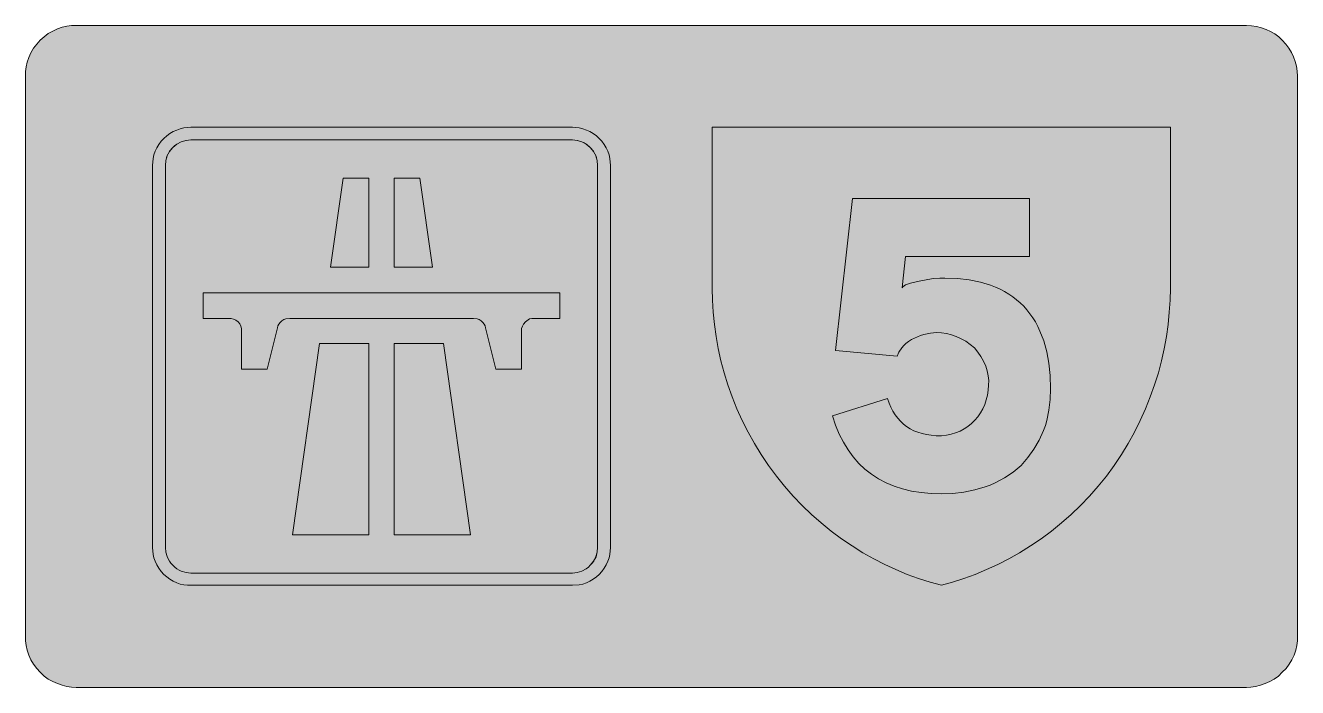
# Model space of a CAD drawing. Header units: metres. Extents: x 52 to 518, y 15 to 257.
import ezdxf

# ---------------------------------------------------------------- set-up
doc = ezdxf.new("R2010")
doc.units = ezdxf.units.M
for name, color, linetype, true_color in [('FILL_BLACK_000000', 7, 'Continuous', 0x000000), ('FILL_LIME_00FF00', 7, 'Continuous', 0x00ff00), ('FILL_RED_FF0000', 7, 'Continuous', 0xff0000), ('FILL_WHITE_FFFFFF', 7, 'Continuous', 0xffffff), ('FILL_YELLOW_FFFF00', 7, 'Continuous', 0xffff00)]:
    doc.layers.add(name, color=color, linetype=linetype, true_color=true_color)

msp = doc.modelspace()

# ---------------------------------------------------------------- hatches: boundary and pattern name
at = {"layer": 'FILL_BLACK_000000', "true_color": 0x000000}
h = msp.add_hatch(color=7, dxfattribs=at)
h.dxf.hatch_style = 1
h.paths.add_polyline_path([(419.58, 172.62), (374.22, 172.62), (373.32, 164.7), (372.96, 161.1), (373.25, 161.51), (374.22, 162.18), (375.98, 162.81), (378.54, 163.44), (384.3, 164.52), (386.73, 164.68), (388.62, 164.7), (393.24, 164.54), (397.57, 164.05), (401.62, 163.23), (405.37, 162.09), (407.14, 161.4), (408.84, 160.64), (410.47, 159.79), (412.02, 158.86), (413.5, 157.86), (414.9, 156.77), (416.23, 155.61), (417.49, 154.37), (418.67, 153.06), (419.78, 151.66), (420.81, 150.19), (421.77, 148.64), (422.65, 147.02), (423.46, 145.32), (424.84, 141.69), (425.92, 137.76), (426.7, 133.54), (427.16, 129.02), (427.32, 124.2), (427.18, 120.19), (426.74, 116.28), (425.95, 112.51), (425.43, 110.68), (424.8, 108.9), (423.18, 105.36), (421.27, 102.04), (419.05, 98.95), (417.83, 97.5), (416.52, 96.12), (413.58, 93.69), (410.42, 91.55), (407.03, 89.72), (405.24, 88.92), (403.38, 88.2), (399.54, 87.12), (395.57, 86.33), (391.51, 85.85), (387.36, 85.68), (383.53, 85.79), (379.88, 86.13), (376.41, 86.69), (373.12, 87.47), (370, 88.47), (367.06, 89.7), (364.3, 91.16), (361.71, 92.84), (359.3, 94.74), (357.07, 96.86), (355.01, 99.21), (353.14, 101.78), (351.44, 104.57), (349.91, 107.59), (348.57, 110.83), (347.4, 114.3), (367.56, 120.6), (368.14, 118.96), (368.81, 117.43), (369.56, 115.99), (370.4, 114.66), (371.31, 113.43), (372.32, 112.3), (373.41, 111.27), (374.58, 110.34), (375.9, 109.52), (377.29, 108.82), (378.75, 108.23), (380.3, 107.75), (381.92, 107.39), (383.64, 107.13), (385.45, 106.97), (387.36, 106.92), (389.16, 107.13), (390.89, 107.49), (392.56, 108), (394.16, 108.65), (395.66, 109.45), (397.08, 110.39), (398.39, 111.47), (399.6, 112.68), (400.69, 113.95), (401.65, 115.34), (402.49, 116.82), (403.2, 118.4), (403.77, 120.06), (404.21, 121.79), (404.5, 123.6), (404.64, 125.46), (404.67, 127.22), (404.51, 128.97), (404.13, 130.73), (403.56, 132.48), (402.79, 134.31), (401.83, 136.01), (400.7, 137.62), (399.42, 139.14), (397.9, 140.42), (396.29, 141.55), (394.59, 142.51), (392.76, 143.28), (390.98, 143.96), (389.16, 144.41), (387.34, 144.65), (385.56, 144.72), (383.29, 144.56), (382.09, 144.34), (380.88, 144), (379.7, 143.67), (378.56, 143.24), (376.38, 142.2), (375.3, 141.5), (374.35, 140.76), (373.53, 139.99), (372.83, 139.21), (371.77, 137.62), (371.16, 136.08), (348.48, 138.24), (354.78, 193.86), (419.58, 193.86), (419.58, 172.62)])
at = {"layer": 'FILL_LIME_00FF00', "true_color": 0x00ff00}
h = msp.add_hatch(color=7, dxfattribs=at)
h.dxf.hatch_style = 1
h.paths.add_polyline_path([(501.01, 257.13), (502.84, 256.86), (504.61, 256.41), (506.32, 255.8), (507.95, 255.03), (509.49, 254.11), (510.94, 253.03), (512.28, 251.82), (513.55, 250.42), (514.67, 248.93), (515.63, 247.36), (516.42, 245.72), (517.04, 244.02), (517.49, 242.28), (517.77, 240.49), (517.86, 238.68), (517.86, 33.48), (517.79, 31.83), (517.57, 30.13), (517.18, 28.39), (516.6, 26.64), (515.75, 24.92), (514.78, 23.29), (513.64, 21.75), (512.28, 20.34), (510.87, 18.98), (509.33, 17.87), (507.7, 16.95), (505.98, 16.2), (504.23, 15.6), (502.49, 15.14), (500.79, 14.86), (499.14, 14.76), (70.2, 14.76), (68.55, 14.86), (66.85, 15.14), (65.11, 15.6), (63.36, 16.2), (61.64, 16.95), (60.01, 17.87), (58.47, 18.98), (57.06, 20.34), (55.78, 21.75), (54.65, 23.29), (53.69, 24.92), (52.92, 26.64), (52.34, 28.39), (51.95, 30.13), (51.73, 31.83), (51.66, 33.48), (51.66, 238.68), (51.73, 240.33), (51.95, 242.03), (52.34, 243.77), (52.92, 245.52), (53.69, 247.24), (54.65, 248.87), (55.78, 250.41), (57.06, 251.82), (58.47, 253.1), (60.01, 254.23), (61.64, 255.19), (63.36, 255.96), (65.11, 256.54), (66.85, 256.93), (68.55, 257.15), (70.2, 257.22), (499.14, 257.22), (501.01, 257.13)])
at = {"layer": 'FILL_RED_FF0000', "true_color": 0xff0000}
h = msp.add_hatch(color=7, dxfattribs=at)
h.dxf.hatch_style = 1
h.paths.add_polyline_path([(254.63, 219.69), (255.9, 219.35), (257.22, 218.88), (258.53, 218.38), (259.76, 217.69), (260.89, 216.83), (261.9, 215.82), (262.91, 214.81), (263.79, 213.68), (264.53, 212.45), (265.14, 211.14), (265.58, 209.79), (265.86, 208.46), (266.04, 205.92), (266.04, 66.06), (265.86, 63.54), (265.58, 62.26), (265.14, 61.02), (264.53, 59.7), (263.79, 58.46), (262.91, 57.27), (261.9, 56.16), (260.89, 55.25), (259.76, 54.43), (258.53, 53.7), (257.22, 53.1), (255.9, 52.66), (254.63, 52.38), (252.18, 52.2), (112.32, 52.2), (111, 52.24), (109.71, 52.38), (108.42, 52.66), (107.1, 53.1), (105.79, 53.7), (104.56, 54.43), (103.43, 55.25), (102.42, 56.16), (101.41, 57.27), (100.53, 58.46), (99.79, 59.7), (99.18, 61.02), (98.74, 62.26), (98.46, 63.54), (98.28, 66.06), (98.28, 205.92), (98.46, 208.46), (98.74, 209.79), (99.18, 211.14), (99.79, 212.38), (100.53, 213.62), (101.41, 214.79), (102.42, 215.82), (103.43, 216.83), (104.56, 217.69), (105.79, 218.38), (107.1, 218.88), (108.42, 219.35), (109.71, 219.69), (111, 219.89), (112.32, 219.96), (252.18, 219.96), (253.4, 219.89), (254.63, 219.69)])
h.paths.add_polyline_path([(110.55, 215.11), (108.79, 214.61), (107.13, 213.76), (106.37, 213.21), (105.66, 212.58), (104.45, 211.1), (103.5, 209.34), (103.1, 207.63), (102.96, 205.92), (102.96, 66.06), (103.1, 64.39), (103.57, 62.69), (103.94, 61.85), (104.4, 61.05), (104.98, 60.29), (105.66, 59.58), (106.37, 58.89), (107.13, 58.29), (107.94, 57.8), (108.79, 57.4), (110.55, 56.87), (112.32, 56.7), (252.18, 56.7), (253.85, 56.87), (255.56, 57.4), (257.19, 58.29), (257.95, 58.89), (258.66, 59.58), (259.88, 61.04), (260.82, 62.64), (261.23, 64.42), (261.36, 66.06), (261.36, 205.92), (261.19, 207.77), (260.69, 209.52), (259.84, 211.13), (258.66, 212.58), (257.22, 213.76), (255.62, 214.61), (253.93, 215.11), (252.18, 215.28), (112.32, 215.28), (110.55, 215.11)], flags=16)
h = msp.add_hatch(color=7, dxfattribs=at)
h.dxf.hatch_style = 1
h.paths.add_polyline_path([(163.44, 168.66), (168.12, 201.24), (177.48, 201.24), (177.48, 168.66), (163.44, 168.66)])
h = msp.add_hatch(color=7, dxfattribs=at)
h.dxf.hatch_style = 1
h.paths.add_polyline_path([(186.84, 201.24), (196.2, 201.24), (200.88, 168.66), (186.84, 168.66), (186.84, 201.24)])
h = msp.add_hatch(color=7, dxfattribs=at)
h.dxf.hatch_style = 1
h.paths.add_polyline_path([(247.5, 149.94), (238.14, 149.94), (237.24, 149.92), (236.34, 149.76), (234.9, 148.68), (234.23, 147.87), (233.82, 147.06), (233.51, 146.25), (233.46, 145.44), (233.46, 131.4), (224.1, 131.4), (220.32, 146.52), (220.12, 147.19), (219.78, 147.85), (219.31, 148.47), (218.7, 149.04), (218, 149.48), (217.26, 149.76), (215.82, 149.94), (148.5, 149.94), (147.06, 149.76), (146.32, 149.48), (145.62, 149.04), (145.01, 148.47), (144.54, 147.85), (144.2, 147.19), (144, 146.52), (140.22, 131.4), (130.86, 131.4), (130.86, 145.44), (130.79, 146.28), (130.57, 147.13), (130.18, 147.95), (129.6, 148.68), (128.76, 149.26), (127.89, 149.65), (127.02, 149.87), (126.18, 149.94), (116.82, 149.94), (116.82, 159.3), (247.5, 159.3), (247.5, 149.94)])
h = msp.add_hatch(color=7, dxfattribs=at)
h.dxf.hatch_style = 1
h.paths.add_polyline_path([(177.48, 140.76), (177.48, 70.74), (149.58, 70.74), (159.48, 140.76), (177.48, 140.76)])
h = msp.add_hatch(color=7, dxfattribs=at)
h.dxf.hatch_style = 1
h.paths.add_polyline_path([(214.74, 70.74), (186.84, 70.74), (186.84, 140.76), (204.84, 140.76), (214.74, 70.74)])
at = {"layer": 'FILL_WHITE_FFFFFF', "true_color": 0xffffff}
h = msp.add_hatch(color=7, dxfattribs=at)
h.dxf.hatch_style = 1
h.paths.add_polyline_path([(252.18, 215.28), (253.82, 215.12), (255.6, 214.56), (256.41, 214.23), (257.2, 213.77), (258.66, 212.58), (259.88, 211.1), (260.82, 209.34), (261.23, 207.63), (261.36, 205.92), (261.36, 66.06), (261.22, 64.39), (260.75, 62.69), (260.38, 61.85), (259.92, 61.05), (259.34, 60.29), (258.66, 59.58), (257.95, 58.89), (257.19, 58.29), (255.56, 57.4), (253.85, 56.87), (252.18, 56.7), (112.32, 56.7), (110.55, 56.87), (108.79, 57.4), (107.94, 57.8), (107.13, 58.29), (106.37, 58.89), (105.66, 59.58), (104.98, 60.29), (104.4, 61.05), (103.94, 61.85), (103.57, 62.69), (103.1, 64.39), (102.96, 66.06), (102.96, 205.92), (103.13, 207.77), (103.64, 209.52), (104.48, 211.13), (105.66, 212.58), (107.11, 213.76), (108.72, 214.61), (110.47, 215.11), (112.32, 215.28), (252.18, 215.28)])
at = {"layer": 'FILL_YELLOW_FFFF00', "true_color": 0xffff00}
h = msp.add_hatch(color=7, dxfattribs=at)
h.dxf.hatch_style = 1
h.paths.add_polyline_path([(383.18, 53.35), (378.99, 54.68), (374.81, 56.2), (370.62, 57.96), (366.57, 59.82), (362.54, 61.88), (358.55, 64.14), (354.6, 66.6), (350.73, 69.25), (346.95, 72.06), (343.28, 75.04), (339.73, 78.17), (336.3, 81.45), (333.01, 84.88), (329.87, 88.45), (326.88, 92.16), (324, 96.06), (321.31, 100.05), (318.81, 104.13), (316.49, 108.29), (314.35, 112.53), (312.4, 116.84), (310.64, 121.21), (309.06, 125.64), (307.68, 130.02), (306.5, 134.46), (305.52, 138.9), (304.74, 143.28), (304.14, 147.73), (303.68, 152.17), (303.4, 156.57), (303.3, 160.92), (303.3, 219.96), (471.24, 219.96), (471.24, 160.92), (471.14, 156.57), (470.86, 152.17), (470.4, 147.73), (469.8, 143.28), (469.02, 138.83), (468.05, 134.39), (466.86, 129.99), (465.48, 125.64), (463.9, 121.21), (462.14, 116.84), (460.2, 112.53), (458.08, 108.29), (455.78, 104.13), (453.3, 100.05), (450.66, 96.06), (447.84, 92.16), (444.8, 88.45), (441.63, 84.88), (438.33, 81.45), (434.9, 78.17), (431.35, 75.04), (427.67, 72.06), (423.86, 69.25), (419.94, 66.6), (415.99, 64.14), (412, 61.88), (407.97, 59.82), (403.92, 57.96), (399.74, 56.2), (395.57, 54.68), (391.44, 53.35), (387.36, 52.2), (383.18, 53.35)])

# ---------------------------------------------------------------- linework, layer by layer
at = {"layer": 'FILL_BLACK_000000', "lineweight": 0, "true_color": 0x000000}
msp.add_lwpolyline([(419.58, 172.62), (374.22, 172.62), (373.32, 164.7), (372.96, 161.1), (373.25, 161.51), (374.22, 162.18), (375.98, 162.81), (378.54, 163.44), (384.3, 164.52), (386.73, 164.68), (388.62, 164.7), (393.24, 164.54), (397.57, 164.05), (401.62, 163.23), (405.37, 162.09), (407.14, 161.4), (408.84, 160.64), (410.47, 159.79), (412.02, 158.86), (413.5, 157.86), (414.9, 156.77), (416.23, 155.61), (417.49, 154.37), (418.67, 153.06), (419.78, 151.66), (420.81, 150.19), (421.77, 148.64), (422.65, 147.02), (423.46, 145.32), (424.84, 141.69), (425.92, 137.76), (426.7, 133.54), (427.16, 129.02), (427.32, 124.2), (427.18, 120.19), (426.74, 116.28), (425.95, 112.51), (425.43, 110.68), (424.8, 108.9), (423.18, 105.36), (421.27, 102.04), (419.05, 98.95), (417.83, 97.5), (416.52, 96.12), (413.58, 93.69), (410.42, 91.55), (407.03, 89.72), (405.24, 88.92), (403.38, 88.2), (399.54, 87.12), (395.57, 86.33), (391.51, 85.85), (387.36, 85.68), (383.53, 85.79), (379.88, 86.13), (376.41, 86.69), (373.12, 87.47), (370, 88.47), (367.06, 89.7), (364.3, 91.16), (361.71, 92.84), (359.3, 94.74), (357.07, 96.86), (355.01, 99.21), (353.14, 101.78), (351.44, 104.57), (349.91, 107.59), (348.57, 110.83), (347.4, 114.3), (367.56, 120.6), (368.14, 118.96), (368.81, 117.43), (369.56, 115.99), (370.4, 114.66), (371.31, 113.43), (372.32, 112.3), (373.41, 111.27), (374.58, 110.34), (375.9, 109.52), (377.29, 108.82), (378.75, 108.23), (380.3, 107.75), (381.92, 107.39), (383.64, 107.13), (385.45, 106.97), (387.36, 106.92), (389.16, 107.13), (390.89, 107.49), (392.56, 108), (394.16, 108.65), (395.66, 109.45), (397.08, 110.39), (398.39, 111.47), (399.6, 112.68), (400.69, 113.95), (401.65, 115.34), (402.49, 116.82), (403.2, 118.4), (403.77, 120.06), (404.21, 121.79), (404.5, 123.6), (404.64, 125.46), (404.67, 127.22), (404.51, 128.97), (404.13, 130.73), (403.56, 132.48), (402.79, 134.31), (401.83, 136.01), (400.7, 137.62), (399.42, 139.14), (397.9, 140.42), (396.29, 141.55), (394.59, 142.51), (392.76, 143.28), (390.98, 143.96), (389.16, 144.41), (387.34, 144.65), (385.56, 144.72), (383.29, 144.56), (382.09, 144.34), (380.88, 144), (379.7, 143.67), (378.56, 143.24), (376.38, 142.2), (375.3, 141.5), (374.35, 140.76), (373.53, 139.99), (372.83, 139.21), (371.77, 137.62), (371.16, 136.08), (348.48, 138.24), (354.78, 193.86), (419.58, 193.86)], close=True, dxfattribs=at)
at = {"layer": 'FILL_LIME_00FF00', "lineweight": 0, "true_color": 0x00ff00}
msp.add_lwpolyline([(501.01, 257.13), (502.84, 256.86), (504.61, 256.41), (506.32, 255.8), (507.95, 255.03), (509.49, 254.11), (510.94, 253.03), (512.28, 251.82), (513.55, 250.42), (514.67, 248.93), (515.63, 247.36), (516.42, 245.72), (517.04, 244.02), (517.49, 242.28), (517.77, 240.49), (517.86, 238.68), (517.86, 33.48), (517.79, 31.83), (517.57, 30.13), (517.18, 28.39), (516.6, 26.64), (515.75, 24.92), (514.78, 23.29), (513.64, 21.75), (512.28, 20.34), (510.87, 18.98), (509.33, 17.87), (507.7, 16.95), (505.98, 16.2), (504.23, 15.6), (502.49, 15.14), (500.79, 14.86), (499.14, 14.76), (70.2, 14.76), (68.55, 14.86), (66.85, 15.14), (65.11, 15.6), (63.36, 16.2), (61.64, 16.95), (60.01, 17.87), (58.47, 18.98), (57.06, 20.34), (55.78, 21.75), (54.65, 23.29), (53.69, 24.92), (52.92, 26.64), (52.34, 28.39), (51.95, 30.13), (51.73, 31.83), (51.66, 33.48), (51.66, 238.68), (51.73, 240.33), (51.95, 242.03), (52.34, 243.77), (52.92, 245.52), (53.69, 247.24), (54.65, 248.87), (55.78, 250.41), (57.06, 251.82), (58.47, 253.1), (60.01, 254.23), (61.64, 255.19), (63.36, 255.96), (65.11, 256.54), (66.85, 256.93), (68.55, 257.15), (70.2, 257.22), (499.14, 257.22)], close=True, dxfattribs=at)
at = {"layer": 'FILL_RED_FF0000', "lineweight": 0, "true_color": 0xff0000}
for points in [[(254.63, 219.69), (255.9, 219.35), (257.22, 218.88), (258.53, 218.38), (259.76, 217.69), (260.89, 216.83), (261.9, 215.82), (262.91, 214.81), (263.79, 213.68), (264.53, 212.45), (265.14, 211.14), (265.58, 209.79), (265.86, 208.46), (266.04, 205.92), (266.04, 66.06), (265.86, 63.54), (265.58, 62.26), (265.14, 61.02), (264.53, 59.7), (263.79, 58.46), (262.91, 57.27), (261.9, 56.16), (260.89, 55.25), (259.76, 54.43), (258.53, 53.7), (257.22, 53.1), (255.9, 52.66), (254.63, 52.38), (252.18, 52.2), (112.32, 52.2), (111, 52.24), (109.71, 52.38), (108.42, 52.66), (107.1, 53.1), (105.79, 53.7), (104.56, 54.43), (103.43, 55.25), (102.42, 56.16), (101.41, 57.27), (100.53, 58.46), (99.79, 59.7), (99.18, 61.02), (98.74, 62.26), (98.46, 63.54), (98.28, 66.06), (98.28, 205.92), (98.46, 208.46), (98.74, 209.79), (99.18, 211.14), (99.79, 212.38), (100.53, 213.62), (101.41, 214.79), (102.42, 215.82), (103.43, 216.83), (104.56, 217.69), (105.79, 218.38), (107.1, 218.88), (108.42, 219.35), (109.71, 219.69), (111, 219.89), (112.32, 219.96), (252.18, 219.96), (253.4, 219.89)], [(110.55, 215.11), (108.79, 214.61), (107.13, 213.76), (106.37, 213.21), (105.66, 212.58), (104.45, 211.1), (103.5, 209.34), (103.1, 207.63), (102.96, 205.92), (102.96, 66.06), (103.1, 64.39), (103.57, 62.69), (103.94, 61.85), (104.4, 61.05), (104.98, 60.29), (105.66, 59.58), (106.37, 58.89), (107.13, 58.29), (107.94, 57.8), (108.79, 57.4), (110.55, 56.87), (112.32, 56.7), (252.18, 56.7), (253.85, 56.87), (255.56, 57.4), (257.19, 58.29), (257.95, 58.89), (258.66, 59.58), (259.88, 61.04), (260.82, 62.64), (261.23, 64.42), (261.36, 66.06), (261.36, 205.92), (261.19, 207.77), (260.69, 209.52), (259.84, 211.13), (258.66, 212.58), (257.22, 213.76), (255.62, 214.61), (253.93, 215.11), (252.18, 215.28), (112.32, 215.28)], [(163.44, 168.66), (168.12, 201.24), (177.48, 201.24), (177.48, 168.66)], [(186.84, 201.24), (196.2, 201.24), (200.88, 168.66), (186.84, 168.66)], [(247.5, 149.94), (238.14, 149.94), (237.24, 149.92), (236.34, 149.76), (234.9, 148.68), (234.23, 147.87), (233.82, 147.06), (233.51, 146.25), (233.46, 145.44), (233.46, 131.4), (224.1, 131.4), (220.32, 146.52), (220.12, 147.19), (219.78, 147.85), (219.31, 148.47), (218.7, 149.04), (218, 149.48), (217.26, 149.76), (215.82, 149.94), (148.5, 149.94), (147.06, 149.76), (146.32, 149.48), (145.62, 149.04), (145.01, 148.47), (144.54, 147.85), (144.2, 147.19), (144, 146.52), (140.22, 131.4), (130.86, 131.4), (130.86, 145.44), (130.79, 146.28), (130.57, 147.13), (130.18, 147.95), (129.6, 148.68), (128.76, 149.26), (127.89, 149.65), (127.02, 149.87), (126.18, 149.94), (116.82, 149.94), (116.82, 159.3), (247.5, 159.3)], [(177.48, 140.76), (177.48, 70.74), (149.58, 70.74), (159.48, 140.76)], [(214.74, 70.74), (186.84, 70.74), (186.84, 140.76), (204.84, 140.76)]]:
    msp.add_lwpolyline(points, close=True, dxfattribs=at)
at = {"layer": 'FILL_WHITE_FFFFFF', "lineweight": 0, "true_color": 0x00ff00}
msp.add_lwpolyline([(252.18, 215.28), (253.82, 215.12), (255.6, 214.56), (256.41, 214.23), (257.2, 213.77), (258.66, 212.58), (259.88, 211.1), (260.82, 209.34), (261.23, 207.63), (261.36, 205.92), (261.36, 66.06), (261.22, 64.39), (260.75, 62.69), (260.38, 61.85), (259.92, 61.05), (259.34, 60.29), (258.66, 59.58), (257.95, 58.89), (257.19, 58.29), (255.56, 57.4), (253.85, 56.87), (252.18, 56.7), (112.32, 56.7), (110.55, 56.87), (108.79, 57.4), (107.94, 57.8), (107.13, 58.29), (106.37, 58.89), (105.66, 59.58), (104.98, 60.29), (104.4, 61.05), (103.94, 61.85), (103.57, 62.69), (103.1, 64.39), (102.96, 66.06), (102.96, 205.92), (103.13, 207.77), (103.64, 209.52), (104.48, 211.13), (105.66, 212.58), (107.11, 213.76), (108.72, 214.61), (110.47, 215.11), (112.32, 215.28)], close=True, dxfattribs=at)
at = {"layer": 'FILL_YELLOW_FFFF00', "lineweight": 0, "true_color": 0xffff00}
msp.add_lwpolyline([(383.18, 53.35), (378.99, 54.68), (374.81, 56.2), (370.62, 57.96), (366.57, 59.82), (362.54, 61.88), (358.55, 64.14), (354.6, 66.6), (350.73, 69.25), (346.95, 72.06), (343.28, 75.04), (339.73, 78.17), (336.3, 81.45), (333.01, 84.88), (329.87, 88.45), (326.88, 92.16), (324, 96.06), (321.31, 100.05), (318.81, 104.13), (316.49, 108.29), (314.35, 112.53), (312.4, 116.84), (310.64, 121.21), (309.06, 125.64), (307.68, 130.02), (306.5, 134.46), (305.52, 138.9), (304.74, 143.28), (304.14, 147.73), (303.68, 152.17), (303.4, 156.57), (303.3, 160.92), (303.3, 219.96), (471.24, 219.96), (471.24, 160.92), (471.14, 156.57), (470.86, 152.17), (470.4, 147.73), (469.8, 143.28), (469.02, 138.83), (468.05, 134.39), (466.86, 129.99), (465.48, 125.64), (463.9, 121.21), (462.14, 116.84), (460.2, 112.53), (458.08, 108.29), (455.78, 104.13), (453.3, 100.05), (450.66, 96.06), (447.84, 92.16), (444.8, 88.45), (441.63, 84.88), (438.33, 81.45), (434.9, 78.17), (431.35, 75.04), (427.67, 72.06), (423.86, 69.25), (419.94, 66.6), (415.99, 64.14), (412, 61.88), (407.97, 59.82), (403.92, 57.96), (399.74, 56.2), (395.57, 54.68), (391.44, 53.35), (387.36, 52.2)], close=True, dxfattribs=at)

doc.saveas('drawing.dxf')
